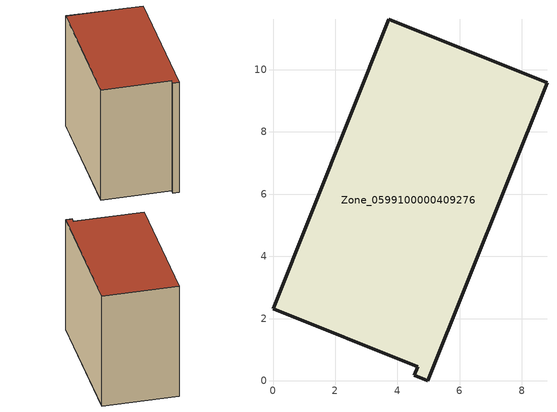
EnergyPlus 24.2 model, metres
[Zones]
Zone_0599100000409276
 floor ground (C_G): 8.8,9.58 4.97,0 4.54,0.17 4.66,0.46 0,2.32 3.72,11.62 z0.37
 wall outside (C_F): 4.97,0 8.8,9.58 3.72,11.62 0,2.32 4.66,0.46 4.54,0.17 4.97,0 z0.37:9.2
 roof outside (C_R): 4.54,0.17 4.97,0 8.8,9.58 3.72,11.62 0,2.32 4.66,0.46 z9.2
[BUILDING]
Pand.0599100000409276: North Axis=0; Terrain=City; Loads Convergence Tolerance Value=0.04; Temperature Convergence Tolerance Value=0.4; Solar Distribution=FullExterior; Maximum Number of Warmup Days=25; Minimum Number of Warmup Days=1
[Site:Location]
Rotterdam.The.Hague.AP_ZH_NLD Design_Conditions: Latitude=51.96; Longitude=4.45; Time Zone=1; Elevation=-4.5
[SITE:GROUNDTEMPERATURE:BUILDINGSURFACE]
18, 18, 18, 18, 18, 18, 18, 18, 18, 18, 18, 18
[MATERIAL] Thermal Absorptance=0.9; Solar Absorptance=0.7; Visible Absorptance=0.7
Name | Roughness | Thickness | Conductivity | Density | Specific Heat
G.TI.1992-2005 | MediumSmooth | 0.15 | 0.06 | 540 | 1210
F.TI.1992-2005 | Rough | 0.3 | 0.12 | 1920 | 840
R.TI.1992-2005 | MediumRough | 0.2 | 0.08 | 1500 | 1000
[CONSTRUCTION]
C_G: G.TI.1992-2005
C_F: F.TI.1992-2005
C_R: R.TI.1992-2005
[ZONE]
Zone_0599100000409276: Type=1; Multiplier=1; Ceiling Height=Autocalculate; Volume=Autocalculate; Floor Area=autocalculate; Part of Total Floor Area=Yes
[ZONEINFILTRATION:DESIGNFLOWRATE]
Infil_Zone_0599100000409276: Zone or ZoneList or Space or SpaceList=Zone_0599100000409276; Schedule=AlwaysOn; Design Flow Rate Calculation Method=Flow/Area; Flow Rate per Floor Area=0.0015; Constant Term Coefficient=1; Temperature Term Coefficient=0; Velocity Term Coefficient=0; Velocity Squared Term Coefficient=0
[HVACTEMPLATE:ZONE:IDEALLOADSAIRSYSTEM]
Zone_0599100000409276: Maximum Heating Supply Air Temperature=50; Minimum Cooling Supply Air Temperature=13; Maximum Heating Supply Air Humidity Ratio=0.0156; Minimum Cooling Supply Air Humidity Ratio=0.0077; Heating Limit=NoLimit; Cooling Limit=NoLimit; Dehumidification Control Type=ConstantSensibleHeatRatio; Cooling Sensible Heat Ratio=0.7; Dehumidification Setpoint=60; Humidification Control Type=None; Humidification Setpoint=30; Outdoor Air Method=None; Outdoor Air Flow Rate per Person=0.00944; Outdoor Air Flow Rate per Zone Floor Area=0; Outdoor Air Flow Rate per Zone=0; Demand Controlled Ventilation Type=None; Outdoor Air Economizer Type=NoEconomizer; Heat Recovery Type=None; Sensible Heat Recovery Effectiveness=0.7; Latent Heat Recovery Effectiveness=0.65
[ZONECONTROL:THERMOSTAT]
ThermostatControl_Zone_0599100000409276: Zone or ZoneList=Zone_0599100000409276; Control Type Schedule=DualSetpointControlType; Control 1=Thermostat_Zone_0599100000409276; Temperature Difference Between Cutout And Setpoint=0
[THERMOSTATSETPOINT:DUALSETPOINT]
Thermostat_Zone_0599100000409276: Heating Setpoint Temperature Schedule=HeatingSetpoint_Zone_0599100000409276; Cooling Setpoint Temperature Schedule=CoolingSetpoint_Zone_0599100000409276
[SCHEDULE:COMPACT]
HeatingSetpoint_Zone_0599100000409276: Through: 12/31, For: AllDays, Until: 24:00, 21
CoolingSetpoint_Zone_0599100000409276: Through: 12/31, For: AllDays, Until: 24:00, 24
DualSetpointControlType: Through: 12/31, For: AllDays, Until: 24:00, 4
AlwaysOn: Through: 12/31, For: AllDays, Until: 24:00, 1
